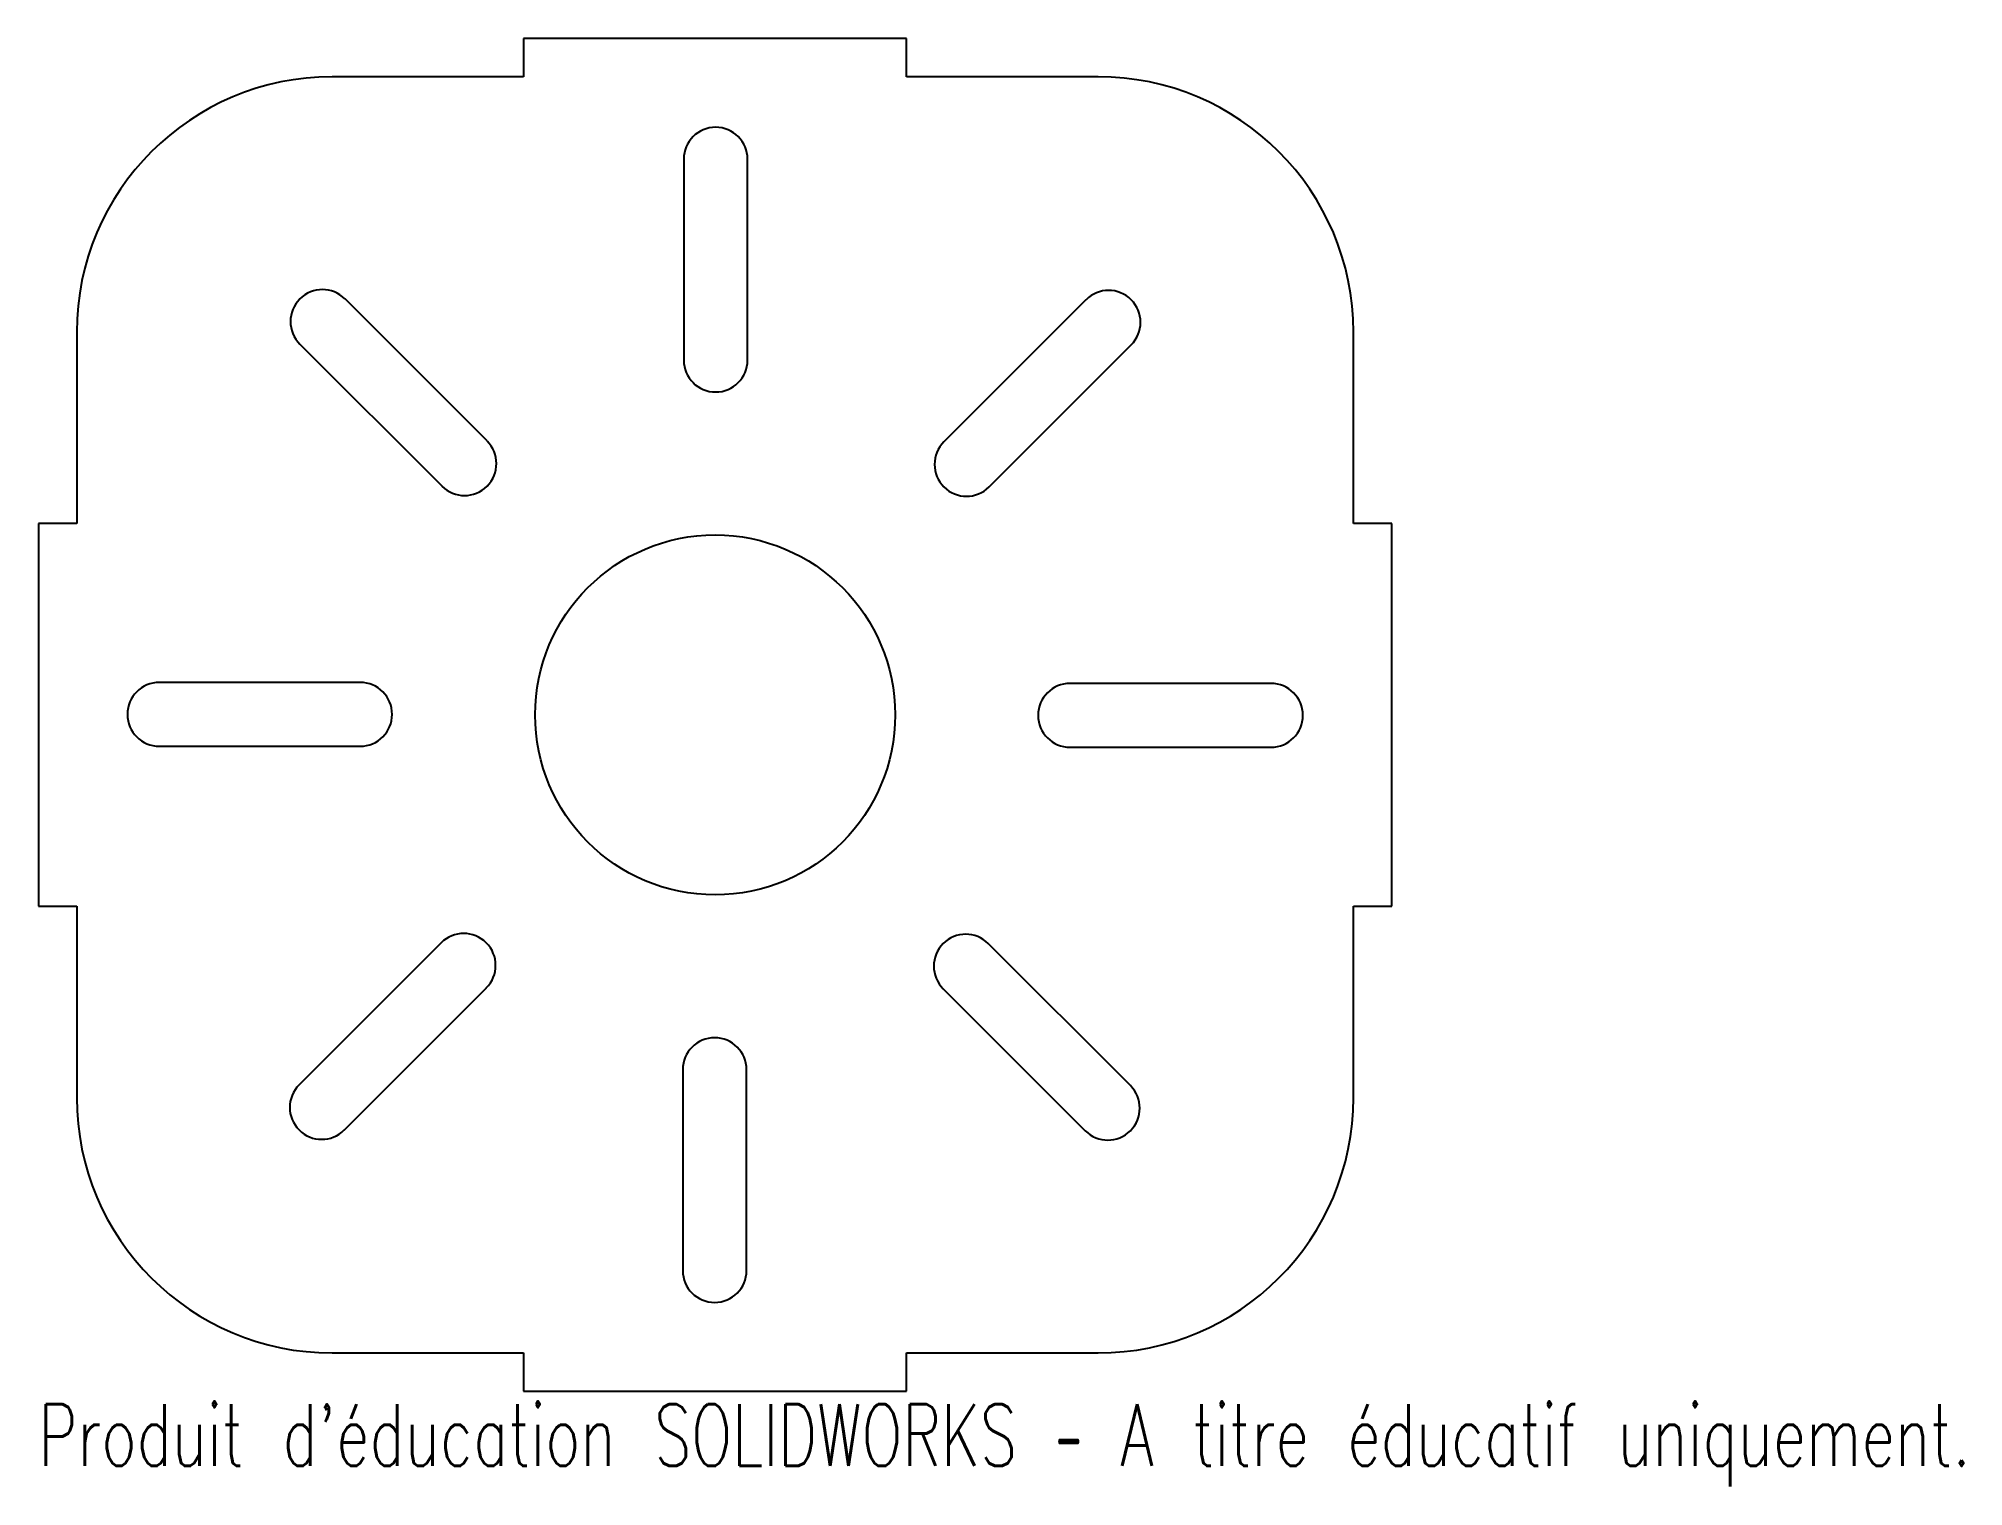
# Model space of a CAD drawing. Header units: millimetres. Extents: x -3 to 148, y -10 to 103.
import ezdxf

# ---------------------------------------------------------------- set-up
doc = ezdxf.new("R2010")
doc.units = ezdxf.units.MM
doc.styles.add('SLDTEXTSTYLE0', font='TXT', dxfattribs={"width": 0.7, "bigfont": 'bigfont'})

msp = doc.modelspace()

# ---------------------------------------------------------------- linework, layer by layer
at = {"color": 7, "linetype": 'Continuous', "lineweight": 25}
for p, q in [((35, 103), (35, 100)), ((65, 103), (35, 103)), ((65, 100), (65, 103)), ((35, 100), (20, 100)), ((80, 100), (65, 100)), ((47.54, 93.54), (47.54, 77.8)), ((52.54, 77.8), (52.54, 93.54)), ((32.14, 71.46), (21.01, 82.59)), ((79.05, 82.53), (67.92, 71.39)), ((0, 80), (0, 65)), ((100, 65), (100, 80)), ((17.47, 79.05), (28.61, 67.92)), ((71.46, 67.86), (82.59, 78.99)), ((-3, 65), (-3, 35)), ((0, 65), (-3, 65)), ((103, 65), (100, 65)), ((103, 35), (103, 65)), ((22.2, 52.54), (6.46, 52.54)), ((93.54, 52.46), (77.8, 52.46)), ((6.46, 47.54), (22.2, 47.54)), ((77.8, 47.46), (93.54, 47.46)), ((-3, 35), (0, 35)), ((0, 35), (0, 20)), ((100, 35), (103, 35)), ((100, 20), (100, 35)), ((28.54, 32.14), (17.41, 21.01)), ((82.53, 20.95), (71.39, 32.08)), ((20.95, 17.47), (32.08, 28.61)), ((67.86, 28.54), (78.99, 17.41)), ((47.46, 22.2), (47.46, 6.46)), ((52.46, 6.46), (52.46, 22.2)), ((20, 0), (35, 0)), ((35, 0), (35, -3)), ((65, 0), (80, 0)), ((65, -3), (65, 0)), ((35, -3), (65, -3))]:
    msp.add_line(p, q, dxfattribs=at)
msp.add_circle((50, 50), 14.1, dxfattribs=at)
for centre, radius, start, end in [((20, 80), 20, 90, 180), ((80, 80), 20, 0, 90), ((50.04, 93.54), 2.5, 0, 180), ((19.24, 80.82), 2.5, 45, 225), ((80.82, 80.76), 2.5, 315, 135), ((50.04, 77.8), 2.5, 180, 0), ((30.37, 69.69), 2.5, 225, 45), ((69.69, 69.63), 2.5, 135, 315), ((6.46, 50.04), 2.5, 90, 270), ((22.2, 50.04), 2.5, 270, 90), ((77.8, 49.96), 2.5, 90, 270), ((93.54, 49.96), 2.5, 270, 90), ((30.31, 30.37), 2.5, 315, 135), ((69.63, 30.31), 2.5, 45, 225), ((49.96, 22.2), 2.5, 0, 180), ((20, 20), 20, 180, 270), ((19.18, 19.24), 2.5, 135, 315), ((80.76, 19.18), 2.5, 225, 45), ((80, 20), 20, 270, 0), ((49.96, 6.46), 2.5, 180, 0)]:
    msp.add_arc(centre, radius, start, end, dxfattribs=at)

# ---------------------------------------------------------------- texts
at = {"color": 7, "linetype": 'Continuous', "insert": (-3, -4.02), "char_height": 4.8336, "attachment_point": 1, "style": 'SLDTEXTSTYLE0'}
msp.add_mtext("Produit d'éducation SOLIDWORKS – A titre éducatif uniquement.", dxfattribs=at)

doc.saveas('drawing.dxf')
